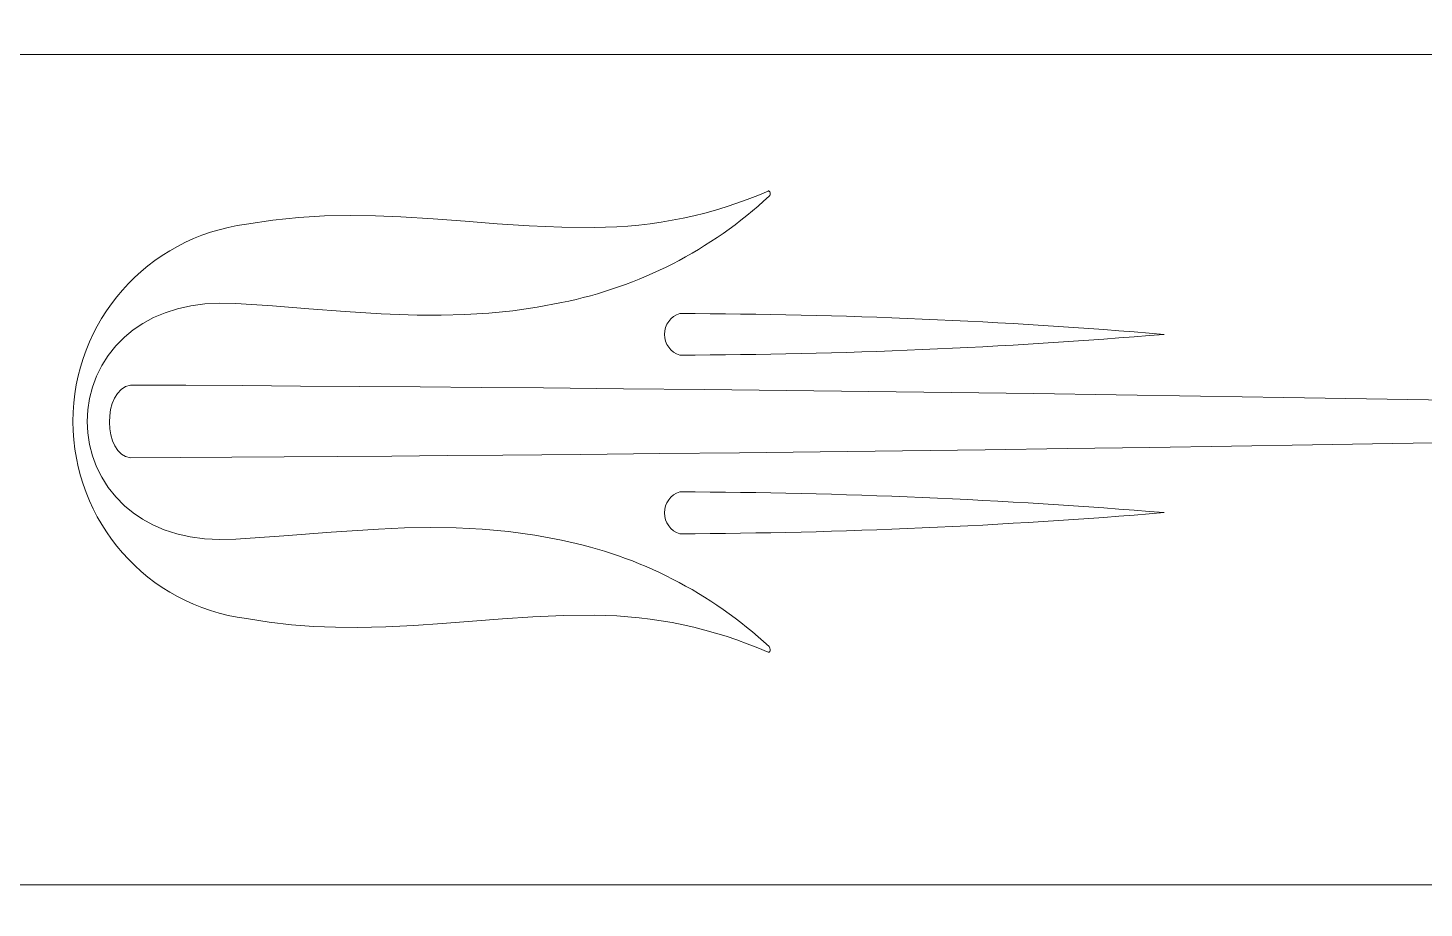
# Model space of a CAD drawing. Header units: centimetres. Extents: x -89 to 95, y -62 to 62.
# Drawn here: x 52.12 to 59.68, y -55.92 to -51.15 of the extents above; entities that cross this region are included whole.
import ezdxf

# ---------------------------------------------------------------- set-up
doc = ezdxf.new("R2010")
doc.units = ezdxf.units.CM
doc.header["$MEASUREMENT"] = 0
doc.layers.add('layer 1', color=7, linetype='Continuous')

msp = doc.modelspace()

# ---------------------------------------------------------------- linework, layer by layer
at = {"layer": 'layer 1', "color": 177, "lineweight": 9}
msp.add_open_spline([(5.39311, -61.96294), (5.39311, -61.96294), (95.39311, -61.96294), (95.39311, -61.96294), (95.39311, -61.96294), (95.39311, -61.96294), (95.39311, -1.96294), (95.39311, -1.96294), (95.39311, -1.96294), (95.39311, -1.96294), (5.39311, -1.96294), (5.39311, -1.96294), (5.39311, -1.96294), (5.39311, -1.96294), (5.39311, -61.96294), (5.39311, -61.96294), (5.39311, -61.96294), (5.39311, -61.96294), (5.39311, -61.96294), (5.39311, -61.96294)], degree=3, knots=[0, 0, 0, 0, 0.1666667, 0.1666667, 0.1666667, 0.1666667, 0.3333333, 0.3333333, 0.3333333, 0.3333333, 0.5, 0.5, 0.5, 0.5, 0.6666667, 0.6666667, 0.6666667, 0.6666667, 1, 1, 1, 1], dxfattribs=at)
at = {"layer": 'layer 1', "color": 250, "lineweight": 9}
msp.add_open_spline([(36.65027, -55.19338), (36.65027, -55.19338), (36.65027, -51.89338), (36.65027, -51.89338), (36.65027, -51.89338), (36.65017, -51.73435), (36.71325, -51.58179), (36.82562, -51.46927), (36.82562, -51.46927), (36.938, -51.35675), (37.09124, -51.29348), (37.25027, -51.29338), (37.25027, -51.29338), (37.25027, -51.29338), (66.05027, -51.29338), (66.05027, -51.29338), (66.05027, -51.29338), (66.2093, -51.29328), (66.36185, -51.35636), (66.47438, -51.46874), (66.47438, -51.46874), (66.5869, -51.58112), (66.65017, -51.73435), (66.65027, -51.89338), (66.65027, -51.89338), (66.65027, -51.89338), (66.65027, -55.19338), (66.65027, -55.19338), (66.65027, -55.19338), (66.65037, -55.35241), (66.58729, -55.50496), (66.47491, -55.61749), (66.47491, -55.61749), (66.36253, -55.73001), (66.2093, -55.79328), (66.05027, -55.79338), (66.05027, -55.79338), (66.05027, -55.79338), (37.25027, -55.79338), (37.25027, -55.79338), (37.25027, -55.79338), (37.09124, -55.79348), (36.93868, -55.7304), (36.82616, -55.61802), (36.82616, -55.61802), (36.71364, -55.50564), (36.65037, -55.35241), (36.65027, -55.19338), (36.65027, -55.19338), (36.65027, -55.19338), (36.65027, -55.19338), (36.65027, -55.19338)], degree=3, knots=[0, 0, 0, 0, 0.0714286, 0.0714286, 0.0714286, 0.0714286, 0.1428571, 0.1428571, 0.1428571, 0.1428571, 0.2142857, 0.2142857, 0.2142857, 0.2142857, 0.2857143, 0.2857143, 0.2857143, 0.2857143, 0.3571429, 0.3571429, 0.3571429, 0.3571429, 0.4285714, 0.4285714, 0.4285714, 0.4285714, 0.5, 0.5, 0.5, 0.5, 0.5714286, 0.5714286, 0.5714286, 0.5714286, 0.6428571, 0.6428571, 0.6428571, 0.6428571, 0.7142857, 0.7142857, 0.7142857, 0.7142857, 0.7857143, 0.7857143, 0.7857143, 0.7857143, 0.8571429, 0.8571429, 0.8571429, 0.8571429, 1, 1, 1, 1], dxfattribs=at)
at = {"layer": 'layer 1', "color": 1, "lineweight": 9}
for points, knots in [([(53.30086, -54.35059), (53.30086, -54.35059), (53.42306, -54.37014), (53.42306, -54.37014), (53.42306, -54.37014), (53.42306, -54.37014), (53.54407, -54.38411), (53.54407, -54.38411), (53.54407, -54.38411), (53.54407, -54.38411), (53.66405, -54.39311), (53.66405, -54.39311), (53.66405, -54.39311), (53.66405, -54.39311), (53.78312, -54.39774), (53.78312, -54.39774), (53.78312, -54.39774), (53.78312, -54.39774), (53.90143, -54.39861), (53.90143, -54.39861), (53.90143, -54.39861), (53.90143, -54.39861), (54.05546, -54.39507), (54.05546, -54.39507), (54.05546, -54.39507), (54.05546, -54.39507), (54.20874, -54.38748), (54.20874, -54.38748), (54.20874, -54.38748), (54.20874, -54.38748), (54.3616, -54.37719), (54.3616, -54.37719), (54.3616, -54.37719), (54.3616, -54.37719), (54.52526, -54.36474), (54.52526, -54.36474), (54.52526, -54.36474), (54.52526, -54.36474), (54.68919, -54.35243), (54.68919, -54.35243), (54.68919, -54.35243), (54.68919, -54.35243), (54.85377, -54.34194), (54.85377, -54.34194), (54.85377, -54.34194), (54.85377, -54.34194), (55.0194, -54.33495), (55.0194, -54.33495), (55.0194, -54.33495), (55.0194, -54.33495), (55.18645, -54.33312), (55.18645, -54.33312), (55.18645, -54.33312), (55.51055, -54.3347), (55.83101, -54.40269), (56.12784, -54.5328), (56.12784, -54.5328), (56.12784, -54.5328), (56.12966, -54.53343), (56.12966, -54.53343), (56.12966, -54.53343), (56.12966, -54.53343), (56.13142, -54.53346), (56.13142, -54.53346), (56.13142, -54.53346), (56.13142, -54.53346), (56.13308, -54.53296), (56.13308, -54.53296), (56.13308, -54.53296), (56.13308, -54.53296), (56.13463, -54.53199), (56.13463, -54.53199), (56.13463, -54.53199), (56.13463, -54.53199), (56.13725, -54.52881), (56.13725, -54.52881), (56.13725, -54.52881), (56.13725, -54.52881), (56.13905, -54.52438), (56.13905, -54.52438), (56.13905, -54.52438), (56.13905, -54.52438), (56.1398, -54.51913), (56.1398, -54.51913), (56.1398, -54.51913), (56.1398, -54.51913), (56.13845, -54.51068), (56.13845, -54.51068), (56.13845, -54.51068), (56.13845, -54.51068), (56.13344, -54.50285), (56.13344, -54.50285), (56.13344, -54.50285), (55.8187, -54.21062), (55.42955, -54.01111), (55.00853, -53.92626), (55.00853, -53.92626), (55.00853, -53.92626), (54.86427, -53.89868), (54.86427, -53.89868), (54.86427, -53.89868), (54.86427, -53.89868), (54.72117, -53.87886), (54.72117, -53.87886), (54.72117, -53.87886), (54.72117, -53.87886), (54.57905, -53.86593), (54.57905, -53.86593), (54.57905, -53.86593), (54.57905, -53.86593), (54.43774, -53.85903), (54.43774, -53.85903), (54.43774, -53.85903), (54.43774, -53.85903), (54.29705, -53.85729), (54.29705, -53.85729), (54.29705, -53.85729), (54.29705, -53.85729), (54.15679, -53.85985), (54.15679, -53.85985), (54.15679, -53.85985), (54.15679, -53.85985), (54.0168, -53.86583), (54.0168, -53.86583), (54.0168, -53.86583), (54.0168, -53.86583), (53.76023, -53.88282), (53.76023, -53.88282), (53.76023, -53.88282), (53.76023, -53.88282), (53.50281, -53.90308), (53.50281, -53.90308), (53.50281, -53.90308), (53.50281, -53.90308), (53.24342, -53.92127), (53.24342, -53.92127), (53.24342, -53.92127), (53.24342, -53.92127), (53.1557, -53.92313), (53.1557, -53.92313), (53.1557, -53.92313), (53.1557, -53.92313), (53.07302, -53.91848), (53.07302, -53.91848), (53.07302, -53.91848), (53.07302, -53.91848), (52.9954, -53.90772), (52.9954, -53.90772), (52.9954, -53.90772), (52.9954, -53.90772), (52.92284, -53.89122), (52.92284, -53.89122), (52.92284, -53.89122), (52.92284, -53.89122), (52.85533, -53.86937), (52.85533, -53.86937), (52.85533, -53.86937), (52.85533, -53.86937), (52.79394, -53.84308), (52.79394, -53.84308), (52.79394, -53.84308), (52.79394, -53.84308), (52.73743, -53.81236), (52.73743, -53.81236), (52.73743, -53.81236), (52.73743, -53.81236), (52.68579, -53.77759), (52.68579, -53.77759), (52.68579, -53.77759), (52.68579, -53.77759), (52.63903, -53.73914), (52.63903, -53.73914), (52.63903, -53.73914), (52.63903, -53.73914), (52.59182, -53.69142), (52.59182, -53.69142), (52.59182, -53.69142), (52.59182, -53.69142), (52.55089, -53.63995), (52.55089, -53.63995), (52.55089, -53.63995), (52.55089, -53.63995), (52.51627, -53.58525), (52.51627, -53.58525), (52.51627, -53.58525), (52.51627, -53.58525), (52.48794, -53.52788), (52.48794, -53.52788), (52.48794, -53.52788), (52.48794, -53.52788), (52.4659, -53.46836), (52.4659, -53.46836), (52.4659, -53.46836), (52.4659, -53.46836), (52.45016, -53.40723), (52.45016, -53.40723), (52.45016, -53.40723), (52.45016, -53.40723), (52.44072, -53.34502), (52.44072, -53.34502), (52.44072, -53.34502), (52.44072, -53.34502), (52.43757, -53.28228), (52.43757, -53.28228), (52.43757, -53.28228), (52.43757, -53.28228), (52.44072, -53.21954), (52.44072, -53.21954), (52.44072, -53.21954), (52.44072, -53.21954), (52.45016, -53.15734), (52.45016, -53.15734), (52.45016, -53.15734), (52.45016, -53.15734), (52.4659, -53.0962), (52.4659, -53.0962), (52.4659, -53.0962), (52.4659, -53.0962), (52.48794, -53.03668), (52.48794, -53.03668), (52.48794, -53.03668), (52.48794, -53.03668), (52.51627, -52.97931), (52.51627, -52.97931), (52.51627, -52.97931), (52.51627, -52.97931), (52.55089, -52.92462), (52.55089, -52.92462), (52.55089, -52.92462), (52.55089, -52.92462), (52.59182, -52.87314), (52.59182, -52.87314), (52.59182, -52.87314), (52.59182, -52.87314), (52.63903, -52.82543), (52.63903, -52.82543), (52.63903, -52.82543), (52.63903, -52.82543), (52.68669, -52.7863), (52.68669, -52.7863), (52.68669, -52.7863), (52.68669, -52.7863), (52.7394, -52.75101), (52.7394, -52.75101), (52.7394, -52.75101), (52.7394, -52.75101), (52.79716, -52.71993), (52.79716, -52.71993), (52.79716, -52.71993), (52.79716, -52.71993), (52.85998, -52.69346), (52.85998, -52.69346), (52.85998, -52.69346), (52.85998, -52.69346), (52.92785, -52.67198), (52.92785, -52.67198), (52.92785, -52.67198), (52.92785, -52.67198), (52.99943, -52.65612), (52.99943, -52.65612), (52.99943, -52.65612), (52.99943, -52.65612), (53.07589, -52.6458), (53.07589, -52.6458), (53.07589, -52.6458), (53.07589, -52.6458), (53.15722, -52.64141), (53.15722, -52.64141), (53.15722, -52.64141), (53.15722, -52.64141), (53.24342, -52.64329), (53.24342, -52.64329), (53.24342, -52.64329), (53.24342, -52.64329), (53.44172, -52.6568), (53.44172, -52.6568), (53.44172, -52.6568), (53.44172, -52.6568), (53.63871, -52.67225), (53.63871, -52.67225), (53.63871, -52.67225), (53.63871, -52.67225), (53.83491, -52.68726), (53.83491, -52.68726), (53.83491, -52.68726), (53.83491, -52.68726), (54.0308, -52.69947), (54.0308, -52.69947), (54.0308, -52.69947), (54.0308, -52.69947), (54.22688, -52.70648), (54.22688, -52.70648), (54.22688, -52.70648), (54.22688, -52.70648), (54.3556, -52.70712), (54.3556, -52.70712), (54.3556, -52.70712), (54.3556, -52.70712), (54.48476, -52.70385), (54.48476, -52.70385), (54.48476, -52.70385), (54.48476, -52.70385), (54.6145, -52.696), (54.6145, -52.696), (54.6145, -52.696), (54.6145, -52.696), (54.74495, -52.6829), (54.74495, -52.6829), (54.74495, -52.6829), (54.74495, -52.6829), (54.87624, -52.66389), (54.87624, -52.66389), (54.87624, -52.66389), (54.87624, -52.66389), (55.00853, -52.6383), (55.00853, -52.6383), (55.00853, -52.6383), (55.42968, -52.5538), (55.81897, -52.35431), (56.13344, -52.06171), (56.13344, -52.06171), (56.13344, -52.06171), (56.13723, -52.05746), (56.13723, -52.05746), (56.13723, -52.05746), (56.13723, -52.05746), (56.13927, -52.05251), (56.13927, -52.05251), (56.13927, -52.05251), (56.13927, -52.05251), (56.1398, -52.04732), (56.1398, -52.04732), (56.1398, -52.04732), (56.1398, -52.04732), (56.13905, -52.04237), (56.13905, -52.04237), (56.13905, -52.04237), (56.13905, -52.04237), (56.13725, -52.03812), (56.13725, -52.03812), (56.13725, -52.03812), (56.13725, -52.03812), (56.13463, -52.03504), (56.13463, -52.03504), (56.13463, -52.03504), (56.13463, -52.03504), (56.13308, -52.03409), (56.13308, -52.03409), (56.13308, -52.03409), (56.13308, -52.03409), (56.13142, -52.0336), (56.13142, -52.0336), (56.13142, -52.0336), (56.13142, -52.0336), (56.12966, -52.03364), (56.12966, -52.03364), (56.12966, -52.03364), (56.12966, -52.03364), (56.12784, -52.03426), (56.12784, -52.03426), (56.12784, -52.03426), (55.83074, -52.16323), (55.51034, -52.23032), (55.18645, -52.23145), (55.18645, -52.23145), (55.18645, -52.23145), (55.00932, -52.22991), (55.00932, -52.22991), (55.00932, -52.22991), (55.00932, -52.22991), (54.83377, -52.22244), (54.83377, -52.22244), (54.83377, -52.22244), (54.83377, -52.22244), (54.65935, -52.21107), (54.65935, -52.21107), (54.65935, -52.21107), (54.65935, -52.21107), (54.48558, -52.19786), (54.48558, -52.19786), (54.48558, -52.19786), (54.48558, -52.19786), (54.312, -52.18481), (54.312, -52.18481), (54.312, -52.18481), (54.312, -52.18481), (54.13814, -52.17398), (54.13814, -52.17398), (54.13814, -52.17398), (54.13814, -52.17398), (54.00105, -52.16835), (54.00105, -52.16835), (54.00105, -52.16835), (54.00105, -52.16835), (53.86328, -52.16631), (53.86328, -52.16631), (53.86328, -52.16631), (53.86328, -52.16631), (53.7246, -52.16887), (53.7246, -52.16887), (53.7246, -52.16887), (53.7246, -52.16887), (53.58478, -52.17701), (53.58478, -52.17701), (53.58478, -52.17701), (53.58478, -52.17701), (53.44362, -52.19172), (53.44362, -52.19172), (53.44362, -52.19172), (53.44362, -52.19172), (53.30086, -52.21397), (53.30086, -52.21397), (53.30086, -52.21397), (52.76287, -52.28289), (52.35995, -52.73989), (52.36022, -53.28228), (52.36022, -53.28228), (52.36049, -53.82467), (52.7628, -54.2822), (53.30086, -54.35059), (53.30086, -54.35059), (53.30086, -54.35059), (53.30086, -54.35059), (53.30086, -54.35059)], [0, 0, 0, 0, 0.0093458, 0.0093458, 0.0093458, 0.0093458, 0.0186916, 0.0186916, 0.0186916, 0.0186916, 0.0280374, 0.0280374, 0.0280374, 0.0280374, 0.0373832, 0.0373832, 0.0373832, 0.0373832, 0.046729, 0.046729, 0.046729, 0.046729, 0.0560748, 0.0560748, 0.0560748, 0.0560748, 0.0654206, 0.0654206, 0.0654206, 0.0654206, 0.0747664, 0.0747664, 0.0747664, 0.0747664, 0.0841121, 0.0841121, 0.0841121, 0.0841121, 0.0934579, 0.0934579, 0.0934579, 0.0934579, 0.1028037, 0.1028037, 0.1028037, 0.1028037, 0.1121495, 0.1121495, 0.1121495, 0.1121495, 0.1214953, 0.1214953, 0.1214953, 0.1214953, 0.1308411, 0.1308411, 0.1308411, 0.1308411, 0.1401869, 0.1401869, 0.1401869, 0.1401869, 0.1495327, 0.1495327, 0.1495327, 0.1495327, 0.1588785, 0.1588785, 0.1588785, 0.1588785, 0.1682243, 0.1682243, 0.1682243, 0.1682243, 0.1775701, 0.1775701, 0.1775701, 0.1775701, 0.1869159, 0.1869159, 0.1869159, 0.1869159, 0.1962617, 0.1962617, 0.1962617, 0.1962617, 0.2056075, 0.2056075, 0.2056075, 0.2056075, 0.2149533, 0.2149533, 0.2149533, 0.2149533, 0.2242991, 0.2242991, 0.2242991, 0.2242991, 0.2336449, 0.2336449, 0.2336449, 0.2336449, 0.2429907, 0.2429907, 0.2429907, 0.2429907, 0.2523364, 0.2523364, 0.2523364, 0.2523364, 0.2616822, 0.2616822, 0.2616822, 0.2616822, 0.271028, 0.271028, 0.271028, 0.271028, 0.2803738, 0.2803738, 0.2803738, 0.2803738, 0.2897196, 0.2897196, 0.2897196, 0.2897196, 0.2990654, 0.2990654, 0.2990654, 0.2990654, 0.3084112, 0.3084112, 0.3084112, 0.3084112, 0.317757, 0.317757, 0.317757, 0.317757, 0.3271028, 0.3271028, 0.3271028, 0.3271028, 0.3364486, 0.3364486, 0.3364486, 0.3364486, 0.3457944, 0.3457944, 0.3457944, 0.3457944, 0.3551402, 0.3551402, 0.3551402, 0.3551402, 0.364486, 0.364486, 0.364486, 0.364486, 0.3738318, 0.3738318, 0.3738318, 0.3738318, 0.3831776, 0.3831776, 0.3831776, 0.3831776, 0.3925234, 0.3925234, 0.3925234, 0.3925234, 0.4018692, 0.4018692, 0.4018692, 0.4018692, 0.411215, 0.411215, 0.411215, 0.411215, 0.4205607, 0.4205607, 0.4205607, 0.4205607, 0.4299065, 0.4299065, 0.4299065, 0.4299065, 0.4392523, 0.4392523, 0.4392523, 0.4392523, 0.4485981, 0.4485981, 0.4485981, 0.4485981, 0.4579439, 0.4579439, 0.4579439, 0.4579439, 0.4672897, 0.4672897, 0.4672897, 0.4672897, 0.4766355, 0.4766355, 0.4766355, 0.4766355, 0.4859813, 0.4859813, 0.4859813, 0.4859813, 0.4953271, 0.4953271, 0.4953271, 0.4953271, 0.5046729, 0.5046729, 0.5046729, 0.5046729, 0.5140187, 0.5140187, 0.5140187, 0.5140187, 0.5233645, 0.5233645, 0.5233645, 0.5233645, 0.5327103, 0.5327103, 0.5327103, 0.5327103, 0.5420561, 0.5420561, 0.5420561, 0.5420561, 0.5514019, 0.5514019, 0.5514019, 0.5514019, 0.5607477, 0.5607477, 0.5607477, 0.5607477, 0.5700935, 0.5700935, 0.5700935, 0.5700935, 0.5794393, 0.5794393, 0.5794393, 0.5794393, 0.588785, 0.588785, 0.588785, 0.588785, 0.5981308, 0.5981308, 0.5981308, 0.5981308, 0.6074766, 0.6074766, 0.6074766, 0.6074766, 0.6168224, 0.6168224, 0.6168224, 0.6168224, 0.6261682, 0.6261682, 0.6261682, 0.6261682, 0.635514, 0.635514, 0.635514, 0.635514, 0.6448598, 0.6448598, 0.6448598, 0.6448598, 0.6542056, 0.6542056, 0.6542056, 0.6542056, 0.6635514, 0.6635514, 0.6635514, 0.6635514, 0.6728972, 0.6728972, 0.6728972, 0.6728972, 0.682243, 0.682243, 0.682243, 0.682243, 0.6915888, 0.6915888, 0.6915888, 0.6915888, 0.7009346, 0.7009346, 0.7009346, 0.7009346, 0.7102804, 0.7102804, 0.7102804, 0.7102804, 0.7196262, 0.7196262, 0.7196262, 0.7196262, 0.728972, 0.728972, 0.728972, 0.728972, 0.7383178, 0.7383178, 0.7383178, 0.7383178, 0.7476636, 0.7476636, 0.7476636, 0.7476636, 0.7570093, 0.7570093, 0.7570093, 0.7570093, 0.7663551, 0.7663551, 0.7663551, 0.7663551, 0.7757009, 0.7757009, 0.7757009, 0.7757009, 0.7850467, 0.7850467, 0.7850467, 0.7850467, 0.7943925, 0.7943925, 0.7943925, 0.7943925, 0.8037383, 0.8037383, 0.8037383, 0.8037383, 0.8130841, 0.8130841, 0.8130841, 0.8130841, 0.8224299, 0.8224299, 0.8224299, 0.8224299, 0.8317757, 0.8317757, 0.8317757, 0.8317757, 0.8411215, 0.8411215, 0.8411215, 0.8411215, 0.8504673, 0.8504673, 0.8504673, 0.8504673, 0.8598131, 0.8598131, 0.8598131, 0.8598131, 0.8691589, 0.8691589, 0.8691589, 0.8691589, 0.8785047, 0.8785047, 0.8785047, 0.8785047, 0.8878505, 0.8878505, 0.8878505, 0.8878505, 0.8971963, 0.8971963, 0.8971963, 0.8971963, 0.9065421, 0.9065421, 0.9065421, 0.9065421, 0.9158879, 0.9158879, 0.9158879, 0.9158879, 0.9252336, 0.9252336, 0.9252336, 0.9252336, 0.9345794, 0.9345794, 0.9345794, 0.9345794, 0.9439252, 0.9439252, 0.9439252, 0.9439252, 0.953271, 0.953271, 0.953271, 0.953271, 0.9626168, 0.9626168, 0.9626168, 0.9626168, 0.9719626, 0.9719626, 0.9719626, 0.9719626, 0.9813084, 0.9813084, 0.9813084, 0.9813084, 1, 1, 1, 1]), ([(55.65014, -52.92285), (56.52641, -52.92109), (57.40218, -52.88362), (58.27539, -52.81053), (58.27539, -52.81053), (57.40217, -52.73752), (56.52641, -52.70005), (55.65014, -52.69821), (55.65014, -52.69821), (55.60029, -52.71288), (55.56606, -52.75856), (55.56608, -52.81053), (55.56608, -52.81053), (55.56609, -52.8625), (55.60028, -52.90822), (55.65014, -52.92285), (55.65014, -52.92285), (55.65014, -52.92285), (55.65014, -52.92285), (55.65014, -52.92285)], [0, 0, 0, 0, 0.1666667, 0.1666667, 0.1666667, 0.1666667, 0.3333333, 0.3333333, 0.3333333, 0.3333333, 0.5, 0.5, 0.5, 0.5, 0.6666667, 0.6666667, 0.6666667, 0.6666667, 1, 1, 1, 1]), ([(52.67186, -53.47947), (52.67186, -53.47947), (52.94343, -53.47805), (52.94343, -53.47805), (52.94343, -53.47805), (52.94343, -53.47805), (53.22138, -53.47643), (53.22138, -53.47643), (53.22138, -53.47643), (53.22138, -53.47643), (53.50525, -53.4746), (53.50525, -53.4746), (53.50525, -53.4746), (53.50525, -53.4746), (53.79458, -53.47257), (53.79458, -53.47257), (53.79458, -53.47257), (53.79458, -53.47257), (54.08891, -53.47034), (54.08891, -53.47034), (54.08891, -53.47034), (54.08891, -53.47034), (54.38778, -53.46792), (54.38778, -53.46792), (54.38778, -53.46792), (54.38778, -53.46792), (54.69075, -53.46529), (54.69075, -53.46529), (54.69075, -53.46529), (54.69075, -53.46529), (55.11316, -53.46137), (55.11316, -53.46137), (55.11316, -53.46137), (55.11316, -53.46137), (55.54124, -53.45709), (55.54124, -53.45709), (55.54124, -53.45709), (55.54124, -53.45709), (55.97381, -53.45244), (55.97381, -53.45244), (55.97381, -53.45244), (55.97381, -53.45244), (56.40966, -53.44745), (56.40966, -53.44745), (56.40966, -53.44745), (56.40966, -53.44745), (56.85657, -53.44199), (56.85657, -53.44199), (56.85657, -53.44199), (56.85657, -53.44199), (57.30441, -53.43618), (57.30441, -53.43618), (57.30441, -53.43618), (57.30441, -53.43618), (57.7519, -53.43002), (57.7519, -53.43002), (57.7519, -53.43002), (57.7519, -53.43002), (58.19778, -53.42351), (58.19778, -53.42351), (58.19778, -53.42351), (58.19778, -53.42351), (58.64079, -53.41666), (58.64079, -53.41666), (58.64079, -53.41666), (58.64079, -53.41666), (59.07967, -53.40948), (59.07967, -53.40948), (59.07967, -53.40948), (59.07967, -53.40948), (59.51315, -53.40196), (59.51315, -53.40196), (59.51315, -53.40196), (59.51315, -53.40196), (59.8484, -53.39584), (59.8484, -53.39584), (59.8484, -53.39584), (59.8484, -53.39584), (60.17894, -53.38952), (60.17894, -53.38952), (60.17894, -53.38952), (60.17894, -53.38952), (60.50416, -53.38301), (60.50416, -53.38301), (60.50416, -53.38301), (60.50416, -53.38301), (60.82346, -53.37631), (60.82346, -53.37631), (60.82346, -53.37631), (60.82346, -53.37631), (61.13623, -53.36942), (61.13623, -53.36942), (61.13623, -53.36942), (61.13623, -53.36942), (61.37699, -53.36387), (61.37699, -53.36387), (61.37699, -53.36387), (61.37699, -53.36387), (61.61305, -53.35821), (61.61305, -53.35821), (61.61305, -53.35821), (61.61305, -53.35821), (61.84411, -53.35243), (61.84411, -53.35243), (61.84411, -53.35243), (61.84411, -53.35243), (62.06987, -53.34654), (62.06987, -53.34654), (62.06987, -53.34654), (62.06987, -53.34654), (62.29003, -53.34054), (62.29003, -53.34054), (62.29003, -53.34054), (62.29003, -53.34054), (62.50431, -53.33444), (62.50431, -53.33444), (62.50431, -53.33444), (62.50431, -53.33444), (62.7124, -53.32822), (62.7124, -53.32822), (62.7124, -53.32822), (62.7124, -53.32822), (62.91402, -53.3219), (62.91402, -53.3219), (62.91402, -53.3219), (62.91402, -53.3219), (63.10885, -53.31547), (63.10885, -53.31547), (63.10885, -53.31547), (63.10885, -53.31547), (63.29662, -53.30894), (63.29662, -53.30894), (63.29662, -53.30894), (63.29662, -53.30894), (63.47387, -53.30242), (63.47387, -53.30242), (63.47387, -53.30242), (63.47387, -53.30242), (63.64372, -53.2958), (63.64372, -53.2958), (63.64372, -53.2958), (63.64372, -53.2958), (63.80592, -53.28909), (63.80592, -53.28909), (63.80592, -53.28909), (63.80592, -53.28909), (63.96016, -53.28228), (63.96016, -53.28228), (63.96016, -53.28228), (63.96016, -53.28228), (63.81799, -53.27599), (63.81799, -53.27599), (63.81799, -53.27599), (63.81799, -53.27599), (63.66901, -53.26978), (63.66901, -53.26978), (63.66901, -53.26978), (63.66901, -53.26978), (63.51346, -53.26365), (63.51346, -53.26365), (63.51346, -53.26365), (63.51346, -53.26365), (63.35155, -53.25761), (63.35155, -53.25761), (63.35155, -53.25761), (63.35155, -53.25761), (63.18351, -53.25165), (63.18351, -53.25165), (63.18351, -53.25165), (63.18351, -53.25165), (63.01271, -53.24588), (63.01271, -53.24588), (63.01271, -53.24588), (63.01271, -53.24588), (62.83642, -53.24019), (62.83642, -53.24019), (62.83642, -53.24019), (62.83642, -53.24019), (62.65484, -53.23459), (62.65484, -53.23459), (62.65484, -53.23459), (62.65484, -53.23459), (62.46818, -53.22908), (62.46818, -53.22908), (62.46818, -53.22908), (62.46818, -53.22908), (62.23964, -53.22262), (62.23964, -53.22262), (62.23964, -53.22262), (62.23964, -53.22262), (62.00455, -53.21629), (62.00455, -53.21629), (62.00455, -53.21629), (62.00455, -53.21629), (61.76327, -53.21009), (61.76327, -53.21009), (61.76327, -53.21009), (61.76327, -53.21009), (61.51614, -53.20401), (61.51614, -53.20401), (61.51614, -53.20401), (61.51614, -53.20401), (61.26353, -53.19805), (61.26353, -53.19805), (61.26353, -53.19805), (61.26353, -53.19805), (61.00578, -53.19223), (61.00578, -53.19223), (61.00578, -53.19223), (61.00578, -53.19223), (60.6902, -53.18542), (60.6902, -53.18542), (60.6902, -53.18542), (60.6902, -53.18542), (60.36833, -53.17879), (60.36833, -53.17879), (60.36833, -53.17879), (60.36833, -53.17879), (60.0408, -53.17236), (60.0408, -53.17236), (60.0408, -53.17236), (60.0408, -53.17236), (59.70821, -53.16613), (59.70821, -53.16613), (59.70821, -53.16613), (59.70821, -53.16613), (59.37117, -53.1601), (59.37117, -53.1601), (59.37117, -53.1601), (59.37117, -53.1601), (58.92409, -53.1525), (58.92409, -53.1525), (58.92409, -53.1525), (58.92409, -53.1525), (58.47179, -53.14525), (58.47179, -53.14525), (58.47179, -53.14525), (58.47179, -53.14525), (58.01565, -53.13835), (58.01565, -53.13835), (58.01565, -53.13835), (58.01565, -53.13835), (57.56895, -53.13199), (57.56895, -53.13199), (57.56895, -53.13199), (57.56895, -53.13199), (57.12117, -53.12597), (57.12117, -53.12597), (57.12117, -53.12597), (57.12117, -53.12597), (56.67356, -53.1203), (56.67356, -53.1203), (56.67356, -53.1203), (56.67356, -53.1203), (56.2274, -53.11499), (56.2274, -53.11499), (56.2274, -53.11499), (56.2274, -53.11499), (55.78394, -53.11005), (55.78394, -53.11005), (55.78394, -53.11005), (55.78394, -53.11005), (55.34444, -53.10548), (55.34444, -53.10548), (55.34444, -53.10548), (55.34444, -53.10548), (54.91019, -53.10128), (54.91019, -53.10128), (54.91019, -53.10128), (54.91019, -53.10128), (54.57348, -53.09824), (54.57348, -53.09824), (54.57348, -53.09824), (54.57348, -53.09824), (54.2414, -53.09545), (54.2414, -53.09545), (54.2414, -53.09545), (54.2414, -53.09545), (53.91456, -53.09289), (53.91456, -53.09289), (53.91456, -53.09289), (53.91456, -53.09289), (53.59357, -53.09057), (53.59357, -53.09057), (53.59357, -53.09057), (53.59357, -53.09057), (53.27905, -53.0885), (53.27905, -53.0885), (53.27905, -53.0885), (53.27905, -53.0885), (52.97161, -53.08668), (52.97161, -53.08668), (52.97161, -53.08668), (52.97161, -53.08668), (52.67186, -53.0851), (52.67186, -53.0851), (52.67186, -53.0851), (52.67186, -53.0851), (52.64461, -53.09389), (52.64461, -53.09389), (52.64461, -53.09389), (52.64461, -53.09389), (52.62114, -53.10931), (52.62114, -53.10931), (52.62114, -53.10931), (52.62114, -53.10931), (52.60141, -53.1304), (52.60141, -53.1304), (52.60141, -53.1304), (52.60141, -53.1304), (52.58539, -53.15619), (52.58539, -53.15619), (52.58539, -53.15619), (52.58539, -53.15619), (52.57306, -53.18571), (52.57306, -53.18571), (52.57306, -53.18571), (52.57306, -53.18571), (52.56439, -53.218), (52.56439, -53.218), (52.56439, -53.218), (52.56439, -53.218), (52.55934, -53.25207), (52.55934, -53.25207), (52.55934, -53.25207), (52.55934, -53.25207), (52.55788, -53.28696), (52.55788, -53.28696), (52.55788, -53.28696), (52.55788, -53.28696), (52.55998, -53.32171), (52.55998, -53.32171), (52.55998, -53.32171), (52.55998, -53.32171), (52.56562, -53.35534), (52.56562, -53.35534), (52.56562, -53.35534), (52.56562, -53.35534), (52.57475, -53.38689), (52.57475, -53.38689), (52.57475, -53.38689), (52.57475, -53.38689), (52.58736, -53.41539), (52.58736, -53.41539), (52.58736, -53.41539), (52.58736, -53.41539), (52.6034, -53.43987), (52.6034, -53.43987), (52.6034, -53.43987), (52.6034, -53.43987), (52.62285, -53.45935), (52.62285, -53.45935), (52.62285, -53.45935), (52.62285, -53.45935), (52.64569, -53.47287), (52.64569, -53.47287), (52.64569, -53.47287), (52.64569, -53.47287), (52.67186, -53.47947), (52.67186, -53.47947), (52.67186, -53.47947), (52.67186, -53.47947), (52.67186, -53.47947), (52.67186, -53.47947)], [0, 0, 0, 0, 0.0108696, 0.0108696, 0.0108696, 0.0108696, 0.0217391, 0.0217391, 0.0217391, 0.0217391, 0.0326087, 0.0326087, 0.0326087, 0.0326087, 0.0434783, 0.0434783, 0.0434783, 0.0434783, 0.0543478, 0.0543478, 0.0543478, 0.0543478, 0.0652174, 0.0652174, 0.0652174, 0.0652174, 0.076087, 0.076087, 0.076087, 0.076087, 0.0869565, 0.0869565, 0.0869565, 0.0869565, 0.0978261, 0.0978261, 0.0978261, 0.0978261, 0.1086957, 0.1086957, 0.1086957, 0.1086957, 0.1195652, 0.1195652, 0.1195652, 0.1195652, 0.1304348, 0.1304348, 0.1304348, 0.1304348, 0.1413043, 0.1413043, 0.1413043, 0.1413043, 0.1521739, 0.1521739, 0.1521739, 0.1521739, 0.1630435, 0.1630435, 0.1630435, 0.1630435, 0.173913, 0.173913, 0.173913, 0.173913, 0.1847826, 0.1847826, 0.1847826, 0.1847826, 0.1956522, 0.1956522, 0.1956522, 0.1956522, 0.2065217, 0.2065217, 0.2065217, 0.2065217, 0.2173913, 0.2173913, 0.2173913, 0.2173913, 0.2282609, 0.2282609, 0.2282609, 0.2282609, 0.2391304, 0.2391304, 0.2391304, 0.2391304, 0.25, 0.25, 0.25, 0.25, 0.2608696, 0.2608696, 0.2608696, 0.2608696, 0.2717391, 0.2717391, 0.2717391, 0.2717391, 0.2826087, 0.2826087, 0.2826087, 0.2826087, 0.2934783, 0.2934783, 0.2934783, 0.2934783, 0.3043478, 0.3043478, 0.3043478, 0.3043478, 0.3152174, 0.3152174, 0.3152174, 0.3152174, 0.326087, 0.326087, 0.326087, 0.326087, 0.3369565, 0.3369565, 0.3369565, 0.3369565, 0.3478261, 0.3478261, 0.3478261, 0.3478261, 0.3586957, 0.3586957, 0.3586957, 0.3586957, 0.3695652, 0.3695652, 0.3695652, 0.3695652, 0.3804348, 0.3804348, 0.3804348, 0.3804348, 0.3913043, 0.3913043, 0.3913043, 0.3913043, 0.4021739, 0.4021739, 0.4021739, 0.4021739, 0.4130435, 0.4130435, 0.4130435, 0.4130435, 0.423913, 0.423913, 0.423913, 0.423913, 0.4347826, 0.4347826, 0.4347826, 0.4347826, 0.4456522, 0.4456522, 0.4456522, 0.4456522, 0.4565217, 0.4565217, 0.4565217, 0.4565217, 0.4673913, 0.4673913, 0.4673913, 0.4673913, 0.4782609, 0.4782609, 0.4782609, 0.4782609, 0.4891304, 0.4891304, 0.4891304, 0.4891304, 0.5, 0.5, 0.5, 0.5, 0.5108696, 0.5108696, 0.5108696, 0.5108696, 0.5217391, 0.5217391, 0.5217391, 0.5217391, 0.5326087, 0.5326087, 0.5326087, 0.5326087, 0.5434783, 0.5434783, 0.5434783, 0.5434783, 0.5543478, 0.5543478, 0.5543478, 0.5543478, 0.5652174, 0.5652174, 0.5652174, 0.5652174, 0.576087, 0.576087, 0.576087, 0.576087, 0.5869565, 0.5869565, 0.5869565, 0.5869565, 0.5978261, 0.5978261, 0.5978261, 0.5978261, 0.6086957, 0.6086957, 0.6086957, 0.6086957, 0.6195652, 0.6195652, 0.6195652, 0.6195652, 0.6304348, 0.6304348, 0.6304348, 0.6304348, 0.6413043, 0.6413043, 0.6413043, 0.6413043, 0.6521739, 0.6521739, 0.6521739, 0.6521739, 0.6630435, 0.6630435, 0.6630435, 0.6630435, 0.673913, 0.673913, 0.673913, 0.673913, 0.6847826, 0.6847826, 0.6847826, 0.6847826, 0.6956522, 0.6956522, 0.6956522, 0.6956522, 0.7065217, 0.7065217, 0.7065217, 0.7065217, 0.7173913, 0.7173913, 0.7173913, 0.7173913, 0.7282609, 0.7282609, 0.7282609, 0.7282609, 0.7391304, 0.7391304, 0.7391304, 0.7391304, 0.75, 0.75, 0.75, 0.75, 0.7608696, 0.7608696, 0.7608696, 0.7608696, 0.7717391, 0.7717391, 0.7717391, 0.7717391, 0.7826087, 0.7826087, 0.7826087, 0.7826087, 0.7934783, 0.7934783, 0.7934783, 0.7934783, 0.8043478, 0.8043478, 0.8043478, 0.8043478, 0.8152174, 0.8152174, 0.8152174, 0.8152174, 0.826087, 0.826087, 0.826087, 0.826087, 0.8369565, 0.8369565, 0.8369565, 0.8369565, 0.8478261, 0.8478261, 0.8478261, 0.8478261, 0.8586957, 0.8586957, 0.8586957, 0.8586957, 0.8695652, 0.8695652, 0.8695652, 0.8695652, 0.8804348, 0.8804348, 0.8804348, 0.8804348, 0.8913043, 0.8913043, 0.8913043, 0.8913043, 0.9021739, 0.9021739, 0.9021739, 0.9021739, 0.9130435, 0.9130435, 0.9130435, 0.9130435, 0.923913, 0.923913, 0.923913, 0.923913, 0.9347826, 0.9347826, 0.9347826, 0.9347826, 0.9456522, 0.9456522, 0.9456522, 0.9456522, 0.9565217, 0.9565217, 0.9565217, 0.9565217, 0.9673913, 0.9673913, 0.9673913, 0.9673913, 0.9782609, 0.9782609, 0.9782609, 0.9782609, 1, 1, 1, 1]), ([(55.65014, -53.89132), (56.52642, -53.88763), (57.40214, -53.84933), (58.27539, -53.7765), (58.27539, -53.7765), (57.40209, -53.70474), (56.52638, -53.66727), (55.65014, -53.66418), (55.65014, -53.66418), (55.60018, -53.67945), (55.56605, -53.7255), (55.56607, -53.77775), (55.56607, -53.77775), (55.56609, -53.83), (55.60016, -53.87608), (55.65014, -53.89132), (55.65014, -53.89132), (55.65014, -53.89132), (55.65014, -53.89132), (55.65014, -53.89132)], [0, 0, 0, 0, 0.1666667, 0.1666667, 0.1666667, 0.1666667, 0.3333333, 0.3333333, 0.3333333, 0.3333333, 0.5, 0.5, 0.5, 0.5, 0.6666667, 0.6666667, 0.6666667, 0.6666667, 1, 1, 1, 1])]:
    msp.add_open_spline(points, degree=3, knots=knots, dxfattribs=at)

doc.saveas('drawing.dxf')
